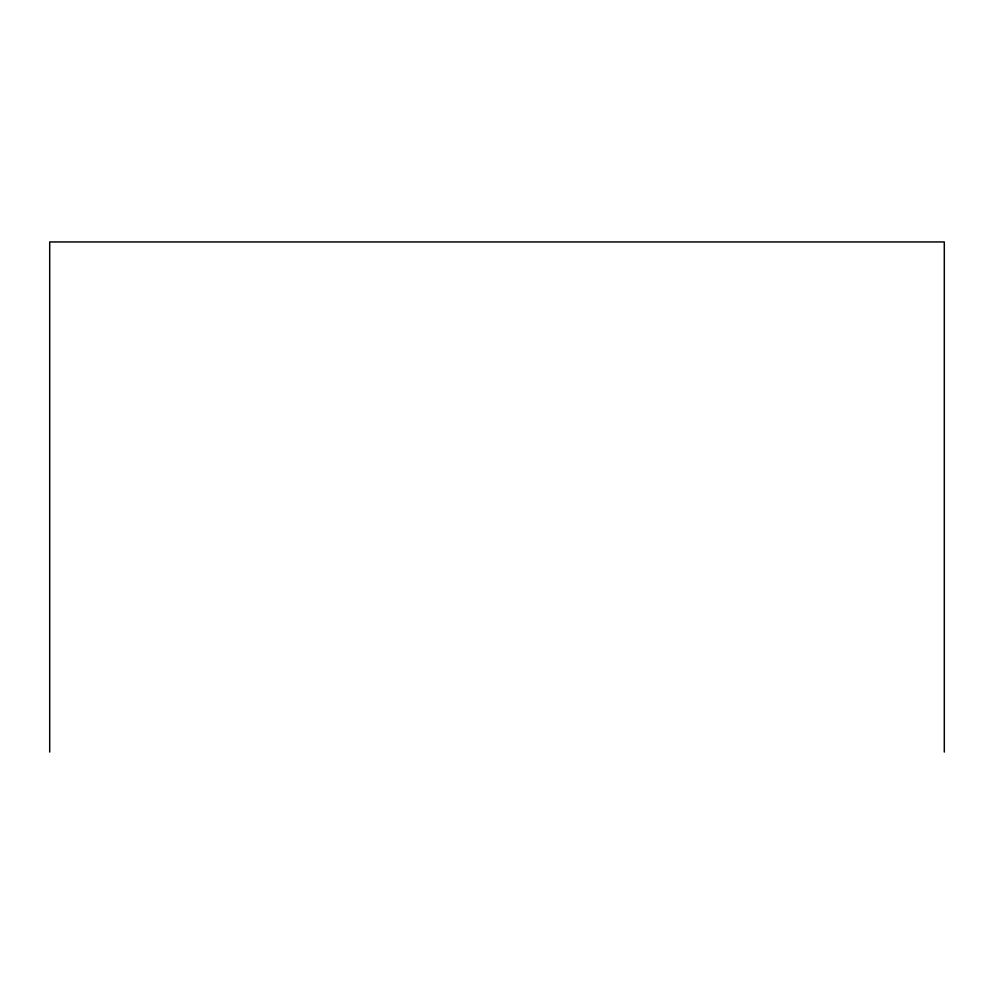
<?xml version="1.0" encoding="UTF-8"?>
<svg xmlns="http://www.w3.org/2000/svg" width="994" height="994" viewBox="0 0 994 994"><rect width="100%" height="100%" fill="white"/><g stroke="black" fill="none" stroke-linecap="round" stroke-linejoin="round"><path stroke-width="1.49" d="M944.3 752.048L944.3 241.952L49.7 241.952L49.7 752.048"/></g></svg>
